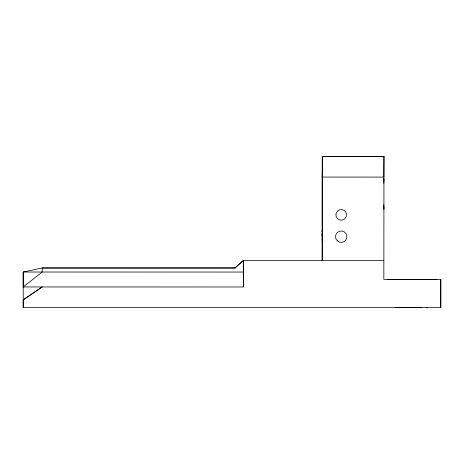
<?xml version="1.0" encoding="UTF-8"?>
<svg xmlns="http://www.w3.org/2000/svg" width="464" height="464" viewBox="0 0 464 464"><rect width="100%" height="100%" fill="white"/><g stroke="black" fill="none" stroke-linecap="round" stroke-linejoin="round"><path stroke-width="0.7" d="M322.219 175.421L322.219 260.42L322.248 177.068L383.827 177.097L383.972 156.53L383.838 279.392L440.794 279.374L440.8 307.446L23.212 307.458L23.2 272.02L42.195 267.989L235.022 267.983M383.85 260.403L243.385 260.42L243.397 286.978L23.206 286.949L23.2 272.02L243.397 272.055M243.397 286.949L243.397 260.42L235.004 267.977L243.374 260.408M383.838 207.124L383.838 209.16L383.832 204.711M383.832 180.821L383.832 178.791L383.832 183.234M383.972 156.53L322.294 156.519L322.225 177.091M322.248 177.068L322.294 156.519M23.212 286.961L42.189 272.037L42.195 267.989L235.028 267.995M23.217 299.86L42.201 286.961L23.212 299.86L23.212 307.458M322.289 156.571L383.832 156.577M387.643 279.38L436.989 279.38M395.235 307.446L421.799 307.446M426.99 307.452L427.506 307.452L426.99 307.452M397.138 307.458L397.654 307.458M440.777 279.386L440.783 307.452M322.219 230.417L322.225 231.977M322.219 239.488L322.225 240.868M322.219 231.13L322.225 240.335M322.219 234.912L322.219 235.729L322.219 234.355L322.219 234.912M337.444 218.619A5.313 5.313 0 0 0 346.335 216.236A5.313 5.313 0 0 0 339.828 209.728A5.313 5.313 0 0 0 337.444 218.619M337.386 240.909A5.696 5.696 0 0 0 346.77 237.881A5.696 5.696 0 0 0 339.457 231.263A5.696 5.696 0 0 0 337.386 240.909"/></g></svg>
